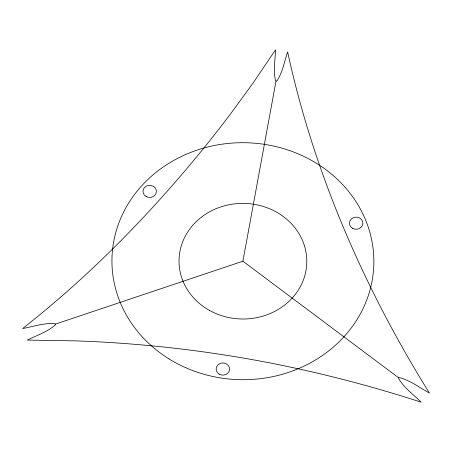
<?xml version="1.0" encoding="UTF-8"?>
<svg xmlns="http://www.w3.org/2000/svg" width="452" height="452" viewBox="0 0 452 452"><rect width="100%" height="100%" fill="white"/><g stroke="black" fill="none" stroke-linecap="round" stroke-linejoin="round"><path stroke-width="0.68" d="M55.387 324.129L55.212 325.011C47.268 332.045 36.702 335.327 27.357 340.079L77.552 340.915A1132.316 1024.548 0.6 0 1 275.562 364.041C324.785 373.906 373.42 386.675 421.168 402.184C413.552 394.602 404.32 388.065 398.715 378.759L398.811 377.878L399.743 377.612C410.518 380.629 419.699 387.68 429.4 393.037C364.114 288.105 313.857 172.93 287.636 51.923C284.37 61.585 282.664 72.201 276.997 80.829L276.155 81.174L275.483 80.569C273.155 70.529 275.24 59.992 275.528 49.816L252.911 83.281L230.91 113.418A1407.844 1273.855 0.6 0 1 188.134 167.076C138.346 226.073 83.377 280.878 22.6 328.57C33.16 326.632 43.782 322.903 54.613 323.57L55.387 324.129L242.905 261.205L276.008 81.128M242.905 261.205L398.794 377.9M209.655 310.501A63.89 57.811 0.6 0 0 306.772 262.697A63.89 57.811 0.6 0 0 212.282 210.412A63.89 57.811 0.6 0 0 209.655 310.501M168.935 358.854A130.961 118.497 0.6 0 0 373.482 270.516A130.961 118.497 0.6 0 0 186.292 154.239A130.961 118.497 0.6 0 0 168.935 358.854M352.69 228.362A6.707 6.068 0.6 0 0 362.883 223.339A6.707 6.068 0.6 0 0 352.967 217.853A6.707 6.068 0.6 0 0 352.69 228.362M146.182 196.552A6.707 6.068 0.6 0 0 156.375 191.535A6.707 6.068 0.6 0 0 146.454 186.049A6.707 6.068 0.6 0 0 146.182 196.552M219.367 374.222A6.707 6.068 0.6 0 0 229.565 369.205A6.707 6.068 0.6 0 0 219.644 363.713A6.707 6.068 0.6 0 0 219.367 374.222"/></g></svg>
